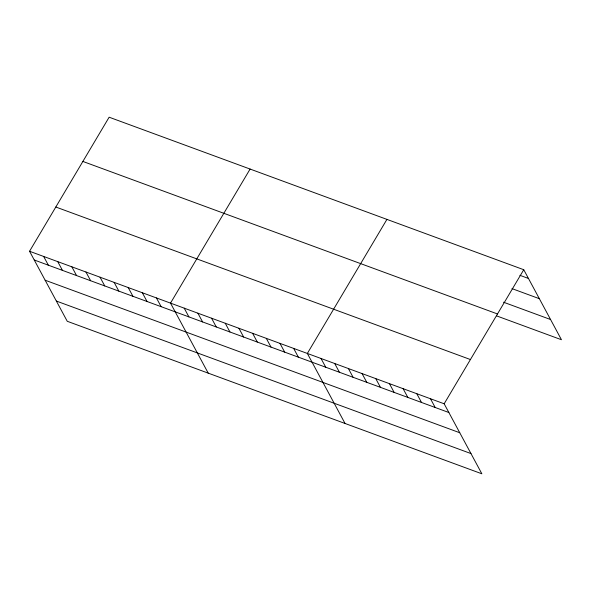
<?xml version="1.0" encoding="UTF-8"?>
<svg xmlns="http://www.w3.org/2000/svg" width="591" height="591" viewBox="0 0 591 591"><rect width="100%" height="100%" fill="white"/><g stroke="black" fill="none" stroke-linecap="round" stroke-linejoin="round"><path stroke-width="0.89" d="M29.55 251.264L444.159 403.779L481.864 473.797L67.248 321.282L29.55 251.264L109.136 117.203L523.752 269.718L561.45 339.736L496.462 315.83M250.104 169.056L170.518 303.117L208.217 373.135M386.928 219.387L307.342 353.448L345.041 423.466M444.159 403.779L523.752 269.718M519.903 275.31L528.45 278.457M511.976 288.615L539.339 298.684M503.532 302.215L550.561 319.517M82.873 161.439L497.482 313.961M55.813 207.02L470.429 359.542M34.256 260.003L448.865 412.518M45.145 280.223L459.754 432.745M56.367 301.055L470.975 453.578M430.477 398.748L435.183 407.487M416.795 393.717L421.501 402.456M403.114 388.679L407.82 397.418M389.432 383.648L394.138 392.387M375.75 378.617L380.456 387.356M362.069 373.578L366.775 382.318M348.387 368.548L353.093 377.287M334.705 363.517L339.411 372.256M321.024 358.478L325.73 367.218M293.661 348.417L298.366 357.156M279.979 343.386L284.685 352.125M266.29 338.348L270.996 347.087M252.608 333.317L257.314 342.056M238.927 328.286L243.632 337.025M225.245 323.247L229.951 331.987M211.563 318.217L216.269 326.956M197.882 313.186L202.587 321.925M184.2 308.147L188.906 316.887M156.423 297.93L161.129 306.67M142.328 292.744L147.033 301.484M128.225 287.558L132.931 296.298M114.129 282.372L118.835 291.112M100.034 277.186L104.74 285.926M85.939 272L90.645 280.74M71.843 266.814L76.549 275.554M57.741 261.628L62.447 270.368M43.645 256.45L48.351 265.189"/></g></svg>
